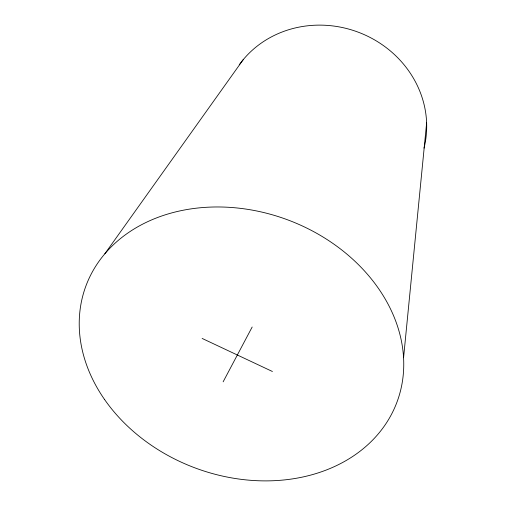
<?xml version="1.0" encoding="UTF-8"?>
<svg xmlns="http://www.w3.org/2000/svg" width="506" height="506" viewBox="0 0 506 506"><rect width="100%" height="100%" fill="white"/><g stroke="black" fill="none" stroke-linecap="round" stroke-linejoin="round"><path stroke-width="0.76" d="M403.573 357.723L426.634 122.882M223.133 381.828L252.171 327.021M104.843 253.791L243.146 59.752M202.134 338.432L272.411 371.493M239.249 64.787A102.952 95.476 20.5 0 1 364.839 34.908A102.952 95.476 20.5 0 1 424.009 148.144M104.521 399.443A166.019 132.395 20.5 0 0 385.325 424.604A166.019 132.395 20.5 0 0 234.613 207.738A166.019 132.395 20.5 0 0 104.521 399.443"/></g></svg>
